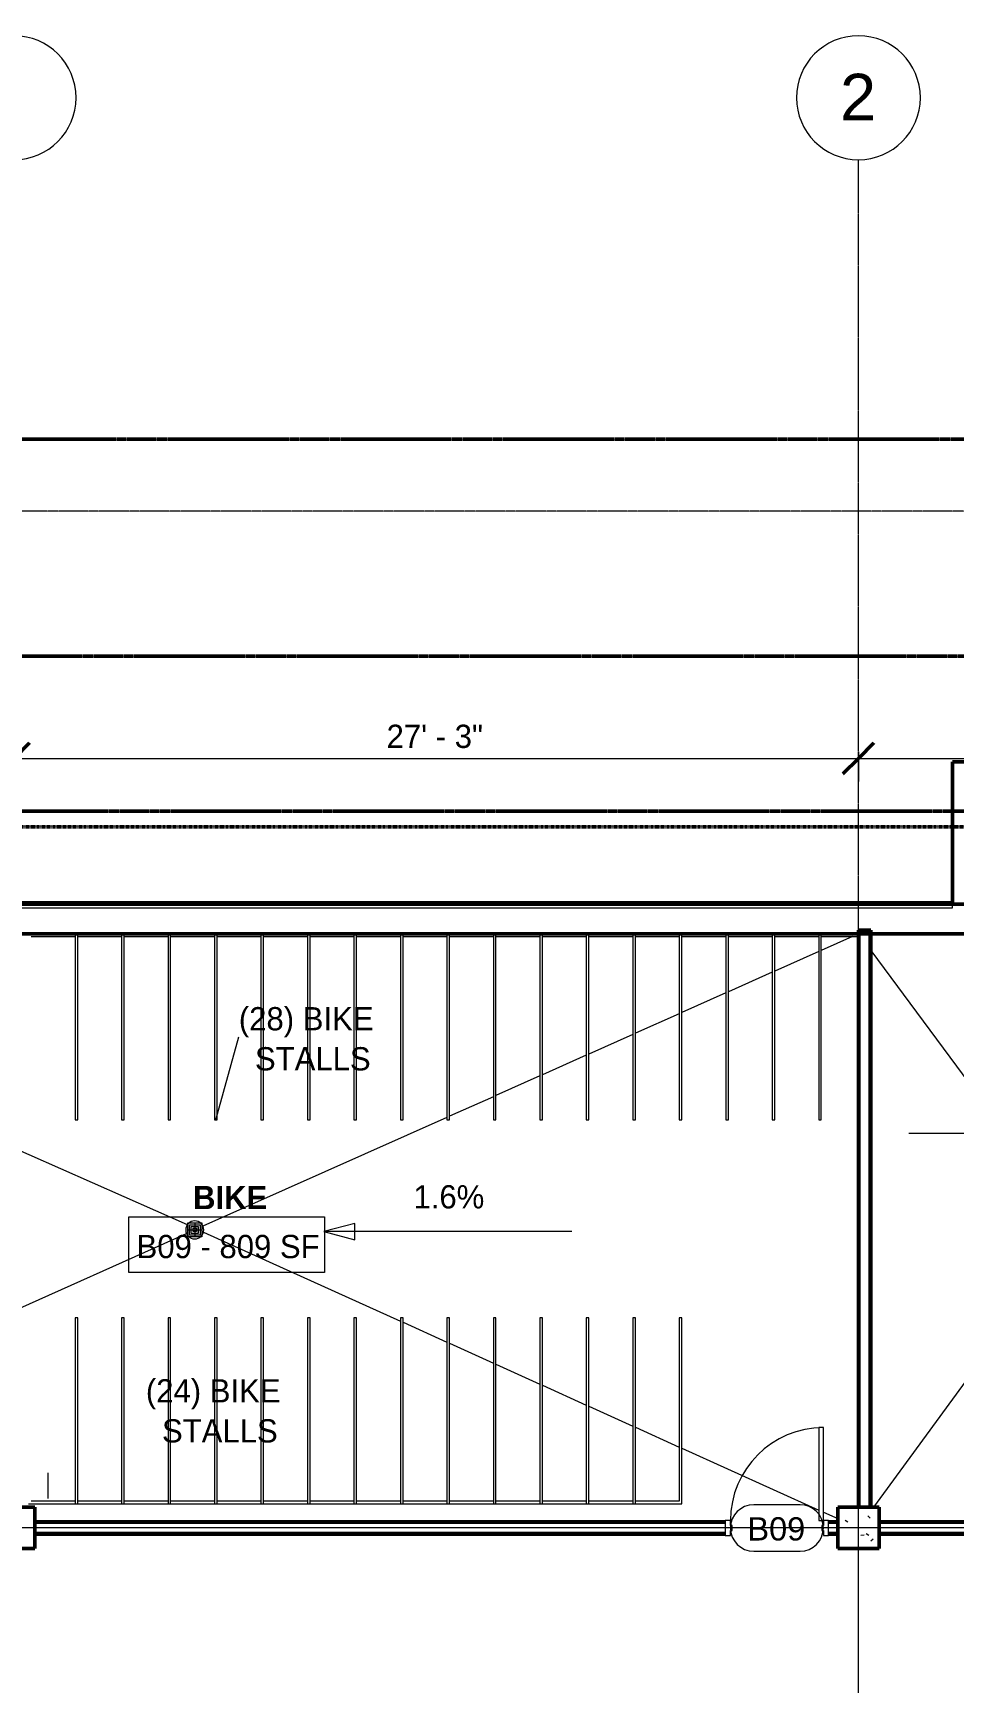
# Model space of a CAD drawing. Header units: inches. Extents: x -4218 to -1814, y 9706 to 12426.
# Drawn here: x -3474 to -3118, y 11787 to 12426 of the extents above; entities that cross this region are included whole.
import ezdxf

# ---------------------------------------------------------------- set-up
doc = ezdxf.new("R2010")
doc.units = ezdxf.units.IN
doc.header["$MEASUREMENT"] = 0
for name, pattern in [('Aligning Line 1_8_', [0.25, 0.125, -0.125]), ('Dash 1_16_', [0.125, 0.0625, -0.0625]), ('Double Dash 3_8_', [1, 0.375, -0.125, 0.125, -0.125, 0.125, -0.125]), ('Grid Line 1_2_', [0.875, 0.5, -0.125, 0.125, -0.125])]:
    doc.linetypes.add(name, pattern=pattern)
for name, color, linetype, lineweight in [('0-2', 7, 'Continuous', 9), ('0-3', 147, 'Aligning Line 1_8_', 9), ('0-4', 165, 'Continuous', 5), ('A-ANNO-DIMS', 211, 'Continuous', 9), ('A-ANNO-DIMS-96', 211, 'Continuous', 9), ('A-AREA-IDEN', 2, 'Continuous', 9), ('A-DETL-THIN', 151, 'Continuous', 9), ('A-DOOR-3', 31, 'Continuous', 20), ('A-DOOR-4', 31, 'Continuous', 9), ('A-DOOR-FRAM', 31, 'Continuous', 20), ('A-DOOR-IDEN', 31, 'Continuous', 9), ('A-FLOR-1', 10, 'Continuous', 13), ('A-GENM', 5, 'Continuous', 9), ('A-GENM-IDEN', 13, 'Continuous', 9), ('A-WALL', 113, 'Continuous', 13), ('A-WALL-1', 10, 'Continuous', 13), ('C-PROP-LINE-1', 250, 'Double Dash 3_8_', 50), ('C-PROP-LINE-2', 91, 'Dash 1_16_', 50), ('G-ANNO-DIMS', 111, 'Continuous', 9), ('G-ANNO-SYMB-1', 147, 'Aligning Line 1_8_', 9), ('I-WALL-2', 2, 'Continuous', 50), ('P-SANR-FIXT-1', 7, 'Continuous', 9), ('S-COLS', 52, 'Continuous', 9), ('S-COLS-1', 250, 'Continuous', 50), ('S-FNDN-2', 250, 'Continuous', 50), ('S-GRID-1', 1, 'Grid Line 1_2_', 9), ('S-GRID-IDEN', 1, 'Continuous', 9), ('S-GRID-IDEN-1', 147, 'Continuous', 9)]:
    doc.layers.add(name, color=color, linetype=linetype, lineweight=lineweight)
doc.styles.add('Arial', font='arial.ttf', dxfattribs={"height": 18})
doc.styles.add('Arial_1', font='arial.ttf', dxfattribs={"height": 9})
doc.styles.add('Century Gothic', font='ufonts.com_century-gothic.ttf', dxfattribs={"height": 9})
doc.styles.add('Century Gothic_B', font='GOTHICB.TTF', dxfattribs={"height": 9})
doc.dimstyles.new('OD__1_8__Tol__', dxfattribs={"dimscale": 12, "dimtxt": 9.397514, "dimasz": 1, "dimexe": 0.75, "dimexo": 0.5, "dimgap": 0.125, "dimtad": 1, "dimdec": 3, "dimrnd": 0.125, "dimzin": 3, "dimdsep": 46, "dimlunit": 4, "dimtxsty": 'Century Gothic', "dimblk1": 'OBLIQUE', "dimblk2": 'OBLIQUE', "dimsah": 1, "dimcen": 0.09, "dimdle": 0.75, "dimazin": 0, "dimtfac": 1, "dimtdec": 4, "dimtix": 1, "dimtmove": 0, "dimatfit": 3, "dimfxl": 1, "dimtvp": 1, "dimtfill": 1, "dimfrac": 2, "dimtolj": 1, "dimtzin": 0, "dimarcsym": 2})

# ---------------------------------------------------------------- blocks, each defined once
blk = doc.blocks.new('DIMBLOCK13-FLOOR PLAN - BASEMENT')
at = {"layer": 'A-ANNO-DIMS-96'}
for p, q in [((-3045.16, 12098.19), (-3045.16, 9880.19)), ((-2832.12, 12089.19), (-3054.16, 12089.19)), ((-3045.16, 12089.19), (-2832.12, 12089.19)), ((-3813.32, 9889.19), (-3036.16, 9889.19)), ((-3045.16, 9889.19), (-3813.32, 9889.19))]:
    blk.add_line(p, q, dxfattribs=at)
at = {"layer": 'A-ANNO-DIMS-96', "lineweight": 50}
for p, q in [((-3045.16, 12089.19), (-3051.16, 12095.19)), ((-3045.16, 12089.19), (-3039.16, 12083.19)), ((-3045.16, 9889.19), (-3051.16, 9895.19)), ((-3045.16, 9889.19), (-3039.16, 9883.19))]:
    blk.add_line(p, q, dxfattribs=at)
at = {"layer": 'A-ANNO-DIMS-96', "color": 0, "insert": (-3058.19, 10966.44), "char_height": 9, "width": 54.5951, "attachment_point": 1, "rotation": 90, "line_spacing_factor": 0.984502, "style": 'Century Gothic', "bg_fill": 3, "box_fill_scale": 1.25, "bg_fill_color": 256, "bg_fill_true_color": 13158600, "bg_fill_transparency": 0}
blk.add_mtext('183\' - 4"', dxfattribs=at)
blk = doc.blocks.new('_Oblique')
at = {"color": 0, "linetype": 'ByBlock', "lineweight": -2}
blk.add_line((-0.5, -0.5), (0.5, 0.5), dxfattribs=at)
blk = doc.blocks.new('DIMBLOCK15-FLOOR PLAN - BASEMENT')
at = {"layer": 'A-ANNO-DIMS-96', "lineweight": 50}
for p, q in [((-3481.32, 12145.08), (-3475.32, 12151.08)), ((-3154.32, 12145.08), (-3148.32, 12151.08)), ((-3481.32, 12145.08), (-3487.32, 12139.08)), ((-3154.32, 12145.08), (-3160.32, 12139.08))]:
    blk.add_line(p, q, dxfattribs=at)
at = {"layer": 'A-ANNO-DIMS-96'}
for p, q in [((-3481.32, 12147.57), (-3481.32, 12136.08)), ((-3481.32, 12145.08), (-3481.32, 12147.57)), ((-3481.32, 12145.08), (-3154.32, 12145.08)), ((-3154.32, 12147.57), (-3154.32, 12136.08)), ((-3154.32, 12145.08), (-3154.32, 12147.57))]:
    blk.add_line(p, q, dxfattribs=at)
at = {"layer": 'A-ANNO-DIMS-96', "color": 0, "insert": (-3337.07, 12158.12), "char_height": 9, "width": 46.1821, "attachment_point": 1, "line_spacing_factor": 0.984502, "style": 'Century Gothic', "bg_fill": 3, "box_fill_scale": 1.25, "bg_fill_color": 256, "bg_fill_true_color": 13158600, "bg_fill_transparency": 0}
blk.add_mtext('27\' - 3"', dxfattribs=at)
blk = doc.blocks.new('DIMBLOCK16-FLOOR PLAN - BASEMENT')
at = {"layer": 'A-ANNO-DIMS-96', "lineweight": 50}
for p, q in [((-3154.32, 12145.08), (-3148.32, 12151.08)), ((-2827.32, 12145.08), (-2821.32, 12151.08)), ((-3154.32, 12145.08), (-3160.32, 12139.08)), ((-2827.32, 12145.08), (-2833.32, 12139.08))]:
    blk.add_line(p, q, dxfattribs=at)
at = {"layer": 'A-ANNO-DIMS-96'}
for p, q in [((-3154.32, 12147.57), (-3154.32, 12136.08)), ((-3154.32, 12145.08), (-3154.32, 12147.57)), ((-3154.32, 12145.08), (-2827.32, 12145.08)), ((-2827.32, 12147.57), (-2827.32, 12136.08)), ((-2827.32, 12145.08), (-2827.32, 12147.57))]:
    blk.add_line(p, q, dxfattribs=at)
at = {"layer": 'A-ANNO-DIMS-96', "color": 0, "insert": (-3010.07, 12158.12), "char_height": 9, "width": 46.1821, "attachment_point": 1, "line_spacing_factor": 0.984502, "style": 'Century Gothic', "bg_fill": 3, "box_fill_scale": 1.25, "bg_fill_color": 256, "bg_fill_true_color": 13158600, "bg_fill_transparency": 0}
blk.add_mtext('27\' - 3"', dxfattribs=at)
blk = doc.blocks.new('Concrete-Rectangular-Column - ONE-1856735-FLOOR PLAN - BASEMENT')
at = {"layer": 'S-COLS'}
h = blk.add_hatch(dxfattribs=at)
h.set_pattern_fill('FP_2', color=256, style=0, pattern_type=2)
h.set_pattern_definition([(50, (3481.324, -11847.19), (27.5427, -2.40992), [2.88, -31.68]), (355, (3481.324, -11847.19), (-5.327844, 28.884266), [2.304, -25.344]), (100.451, (3483.62, -11847.39), (22.215316, 26.47393), [2.448, -26.924]), (46.184, (3481.324, -11839.51), (40.981875, -6.35642), [4.32, -47.52]), (96.636, (3484.74, -11840.04), (35.89075, 37.40619), [3.671, -40.386]), (351.184, (3481.324, -11839.51), (35.89097, 37.40622), [3.456, -38.016]), (21, (3485.164, -11841.43), (22.921036, -15.46073), [2.88, -31.68]), (326, (3485.164, -11841.43), (9.34353, 27.84574), [2.304, -25.344]), (71.451, (3487.074, -11842.718), (32.26477, 12.38442), [2.448, -26.924]), (37.5, (3481.324, -11847.189), (0.466855, 12.782707), [1.267, -23.77, 1.267, -24.461, -25.44]), (37.5, (3481.324, -11847.189), (0.466855, 12.782707), [-50.765, 1.267, -24.173]), (7.5, (3481.324, -11847.189), (10.10159, 15.14509), [1.267, -13.402, 1.267, -23.194, -9.696]), (7.5, (3481.324, -11847.189), (10.10159, 15.14509), [-39.13, 1.267, -8.429]), (327.5, (3472.761, -11847.189), (20.499161, -0.86578), [1.267, -8.333, 1.267, -28.685, -39.744]), (327.5, (3472.761, -11847.189), (20.499161, -0.86578), [-39.552, 1.267, -38.477]), (317.5, (3468.921, -11847.189), (22.39478, 3.844288), [1.267, -11.213, 1.267, -18.624, -28.224]), (317.5, (3468.921, -11847.189), (22.39478, 3.844288), [-32.371, 1.267, -26.957])])
h.paths.add_polyline_path([(-8, -8), (8, -8), (8, 8), (-8, 8), (-8, -2.37)], flags=0)
at = {"layer": 'S-COLS-1'}
for p, q in [((8, 8), (-8, 8)), ((-8, 8), (-8, -8)), ((8, -8), (8, 8)), ((-8, -8), (8, -8))]:
    blk.add_line(p, q, dxfattribs=at)
blk = doc.blocks.new('Concrete-Rectangular-Column - ONE-V1-FLOOR PLAN - BASEMENT')
at = {"layer": 'S-COLS'}
h = blk.add_hatch(dxfattribs=at)
h.set_pattern_fill('FP_3', color=256, style=0, pattern_type=2)
h.set_pattern_definition([(50, (3154.324, -11847.19), (27.5427, -2.40992), [2.88, -31.68]), (355, (3154.324, -11847.19), (-5.327844, 28.884266), [2.304, -25.344]), (100.451, (3156.62, -11847.39), (22.215316, 26.47393), [2.448, -26.924]), (46.184, (3154.324, -11839.51), (40.98187, -6.35642), [4.32, -47.52]), (96.636, (3157.74, -11840.04), (35.89075, 37.40619), [3.671, -40.386]), (351.184, (3154.324, -11839.51), (35.89097, 37.40622), [3.456, -38.016]), (21, (3158.164, -11841.43), (22.921036, -15.46073), [2.88, -31.68]), (326, (3158.164, -11841.43), (9.34353, 27.84574), [2.304, -25.344]), (71.451, (3160.074, -11842.718), (32.26477, 12.38442), [2.448, -26.924]), (37.5, (3154.324, -11847.189), (0.466855, 12.782707), [1.267, -23.77, 1.267, -24.461, -25.44]), (37.5, (3154.324, -11847.189), (0.466855, 12.782707), [-50.765, 1.267, -24.173]), (7.5, (3154.324, -11847.189), (10.10159, 15.14509), [1.267, -13.402, 1.267, -23.194, -9.696]), (7.5, (3154.324, -11847.189), (10.10159, 15.14509), [-39.13, 1.267, -8.429]), (327.5, (3145.761, -11847.189), (20.499161, -0.86578), [1.267, -8.333, 1.267, -28.685, -39.744]), (327.5, (3145.761, -11847.189), (20.499161, -0.86578), [-39.552, 1.267, -38.477]), (317.5, (3141.921, -11847.189), (22.39478, 3.844288), [1.267, -11.213, 1.267, -18.624, -28.224]), (317.5, (3141.921, -11847.189), (22.39478, 3.844288), [-32.371, 1.267, -26.957])])
h.paths.add_polyline_path([(-6.24, -8), (8, -8), (8, 8), (-8, 8), (-8, -8)], flags=0)
at = {"layer": 'S-COLS-1'}
for p, q in [((8, 8), (-8, 8)), ((-8, 8), (-8, -8)), ((8, -8), (8, 8)), ((-8, -8), (8, -8))]:
    blk.add_line(p, q, dxfattribs=at)
blk = doc.blocks.new('Drain-Floor-WATTS-Square-Stainless_Steel_Strainer-Type_FD-1200-M - 2_ Outlet with 5_ Strainer-2528673-FLOOR PLAN - BASEMENT')
at = {"layer": 'P-SANR-FIXT-1'}
for p, q in [((-2.707, -2.707), (-2.707, 2.707)), ((-2.707, 2.707), (2.707, 2.707)), ((-2.03025, -2.03025), (-2.03025, 2.03025)), ((-2.03025, 2.03025), (2.03025, 2.03025)), ((-1.3535, -1.3535), (-1.3535, 1.3535)), ((-1.3535, 1.3535), (1.3535, 1.3535)), ((-0.67675, -0.67675), (-0.67675, 0.67675)), ((-0.67675, 0.67675), (0.67675, 0.67675)), ((0, 2.707), (0, -2.707)), ((0.67675, 0.67675), (0.67675, -0.67675)), ((1.3535, 1.3535), (1.3535, -1.3535)), ((2.03025, 2.03025), (2.03025, -2.03025)), ((2.707, 2.707), (2.707, -2.707)), ((-2.707, 0), (2.707, 0)), ((2.707, -2.707), (-2.707, -2.707)), ((2.03025, -2.03025), (-2.03025, -2.03025)), ((1.3535, -1.3535), (-1.3535, -1.3535)), ((0.67675, -0.67675), (-0.67675, -0.67675))]:
    blk.add_line(p, q, dxfattribs=at)
for start, end in [(360, 180), (180, 360)]:
    blk.add_arc((0, 0), 3.5, start, end, dxfattribs=at)
blk = doc.blocks.new('Family - ___-1878357-FLOOR PLAN - BASEMENT')
at = {"layer": 'C-PROP-LINE-1'}
for p, q in [((-3989.61, 12268.69), (-1910.95, 12268.69)), ((-3929.52, 12184.69), (-1910.95, 12184.69)), ((-3869.45, 12124.69), (-1910.95, 12124.69))]:
    blk.add_line(p, q, dxfattribs=at)
blk = doc.blocks.new('Family - ___-1878392-FLOOR PLAN - BASEMENT')
at = {"layer": 'C-PROP-LINE-1'}
blk.add_line((-3833.41, 12088.69), (-1910.95, 12088.69), dxfattribs=at)
blk = doc.blocks.new('Grid - Grid Head - Circle-50561-FLOOR PLAN - BASEMENT')
at = {"layer": 'S-GRID-IDEN-1'}
for start, end in [(360, 180), (180, 360)]:
    blk.add_arc((0, 0), 0.25, start, end, dxfattribs=at)

msp = doc.modelspace()

# ---------------------------------------------------------------- linework, layer by layer
at = {"layer": 'A-DETL-THIN'}
msp.add_line((-3468.22374, 11868.5894), (-3468.22374, 11858.5894), dxfattribs=at)
at = {"layer": 'A-WALL'}
for p, q in [((-3153.63624, 11855.1894), (-3153.63624, 12078.5894)), ((-3150.13624, 11855.1894), (-3150.13624, 12078.5894)), ((-3205.88624, 11848.9394), (-3473.32374, 11848.9394)), ((-3162.32374, 11848.9394), (-3165.88624, 11848.9394)), ((-3033.52374, 11848.9394), (-3146.32374, 11848.9394)), ((-3205.88624, 11845.4394), (-3473.32374, 11845.4394)), ((-3162.32374, 11845.4394), (-3165.88624, 11845.4394)), ((-3033.52374, 11845.4394), (-3146.32374, 11845.4394))]:
    msp.add_line(p, q, dxfattribs=at)
at = {"layer": 'C-PROP-LINE-2'}
msp.add_line((-2636.92374, 12118.5894), (-3860.72374, 12118.5894), dxfattribs=at)
at = {"layer": 'G-ANNO-SYMB-1'}
msp.add_line((-1910.95031, 12240.74859), (-4009.5295, 12240.74859), dxfattribs=at)
at = {"layer": 'I-WALL-2'}
for p, q in [((-3154.26124, 12078.5894), (-3154.26124, 11855.1894)), ((-3149.51124, 12078.5894), (-3154.26124, 12078.5894)), ((-3149.51124, 11855.1894), (-3149.51124, 12078.5894)), ((-3205.88624, 11849.5644), (-3473.32374, 11849.5644)), ((-3162.32374, 11849.5644), (-3165.88624, 11849.5644)), ((-3033.52374, 11849.5644), (-3146.32374, 11849.5644)), ((-3473.32374, 11844.8144), (-3205.88624, 11844.8144)), ((-3165.88624, 11844.8144), (-3162.32374, 11844.8144)), ((-3146.32374, 11844.8144), (-3033.52374, 11844.8144))]:
    msp.add_line(p, q, dxfattribs=at)

# ---------------------------------------------------------------- block references
at = {"layer": '0-4', "xscale": 95.99999999999994, "yscale": 95.99999999999994, "zscale": 95.99999999999994}
for p in [(-3481.32374, 12400.79045), (-3154.32374, 12400.79045)]:
    msp.add_blockref('Grid - Grid Head - Circle-50561-FLOOR PLAN - BASEMENT', p, dxfattribs=at)

# ---------------------------------------------------------------- texts
at = {"layer": 'A-GENM-IDEN', "char_height": 9, "attachment_point": 1, "style": 'Century Gothic'}
for s, insert, width in [('(24) BIKE', (-3430.29677, 11904.7753), 62.418), ('STALLS', (-3424.04677, 11889.2753), 47.571)]:
    msp.add_mtext(s, dxfattribs=dict(at, insert=insert, width=width))
at = {"layer": 'S-GRID-IDEN', "insert": (-3161.45276, 12410.07839), "char_height": 18, "width": 16.968, "attachment_point": 1, "style": 'Arial'}
msp.add_mtext('2', dxfattribs=at)

# ---------------------------------------------------------------- dimensions: what is measured, and where the dimension line sits
at = {"layer": 'A-ANNO-DIMS'}
dim = msp.add_linear_dim(base=(-3154.32374, 12145.08078), p1=(-3481.32374, 12153.56606), p2=(-3154.32374, 12153.56606), dimstyle='OD__1_8__Tol__', override={"dimpost": '<>', "dimfxl": 327}, dxfattribs=at)
dim.commit()
dim.dimension.update_dxf_attribs({"geometry": 'DIMBLOCK15-FLOOR PLAN - BASEMENT', "text_midpoint": (-3317.82374, 12151.30716)})

# ---------------------------------------------------------------- next in the draw order: dimensions: what is measured, and where the dimension line sits
dim = msp.add_linear_dim(base=(-2827.32374, 12145.08078), p1=(-3154.32374, 12153.56606), p2=(-2827.32374, 12153.56606), dimstyle='OD__1_8__Tol__', override={"dimpost": '<>', "dimfxl": 327}, dxfattribs=at)
dim.commit()
dim.dimension.update_dxf_attribs({"geometry": 'DIMBLOCK16-FLOOR PLAN - BASEMENT', "text_midpoint": (-2990.82374, 12151.30716)})
dim = msp.add_linear_dim(base=(-3045.15688, 9889.1894), p1=(-2826.12374, 12089.1894), p2=(-3819.32374, 9889.1894), angle=90, dimstyle='OD__1_8__Tol__', override={"dimpost": '<>', "dimfxl": 2413.803273}, dxfattribs=at)
dim.commit()
dim.dimension.update_dxf_attribs({"geometry": 'DIMBLOCK13-FLOOR PLAN - BASEMENT', "text_midpoint": (-3051.38326, 10989.1894)})

# ---------------------------------------------------------------- next in the draw order: linework, layer by layer
at = {"layer": 'A-AREA-IDEN', "flags": 128}
msp.add_lwpolyline([(-3436.91083, 11967.6278), (-3361.14075, 11967.6278), (-3361.14075, 11946.13174), (-3436.91083, 11946.13174)], close=True, dxfattribs=at)
at = {"layer": 'A-DOOR-3'}
for p, q in [((-3167.88624, 11886.0644), (-3169.63624, 11886.0644)), ((-3169.63624, 11886.0644), (-3169.63624, 11850.0644)), ((-3167.88624, 11850.0644), (-3167.88624, 11886.0644)), ((-3169.63624, 11850.0644), (-3167.88624, 11850.0644))]:
    msp.add_line(p, q, dxfattribs=at)
at = {"layer": 'A-DOOR-4'}
msp.add_arc((-3167.88624, 11850.0644), 36, 90, 180, dxfattribs=at)
at = {"layer": 'A-DOOR-FRAM'}
for p, q in [((-3203.88624, 11850.0644), (-3205.88624, 11850.0644)), ((-3205.88624, 11850.0644), (-3205.88624, 11844.3144)), ((-3203.88624, 11848.1269), (-3203.88624, 11850.0644)), ((-3203.26124, 11848.1269), (-3203.88624, 11848.1269)), ((-3203.26124, 11846.2519), (-3203.26124, 11848.1269)), ((-3167.88624, 11848.1269), (-3168.51124, 11848.1269)), ((-3168.51124, 11848.1269), (-3168.51124, 11846.2519)), ((-3167.88624, 11850.0644), (-3167.88624, 11848.1269)), ((-3165.88624, 11850.0644), (-3167.88624, 11850.0644)), ((-3165.88624, 11844.3144), (-3165.88624, 11850.0644)), ((-3205.88624, 11844.3144), (-3203.88624, 11844.3144)), ((-3203.88624, 11844.3144), (-3203.88624, 11846.2519)), ((-3203.88624, 11846.2519), (-3203.26124, 11846.2519)), ((-3168.51124, 11846.2519), (-3167.88624, 11846.2519)), ((-3167.88624, 11846.2519), (-3167.88624, 11844.3144)), ((-3167.88624, 11844.3144), (-3165.88624, 11844.3144))]:
    msp.add_line(p, q, dxfattribs=at)
at = {"layer": 'A-DOOR-IDEN'}
for p, q in [((-3176.88624, 11856.1894), (-3194.88624, 11856.1894)), ((-3194.88624, 11838.1894), (-3176.88624, 11838.1894))]:
    msp.add_line(p, q, dxfattribs=at)
for centre, start, end in [((-3194.88624, 11847.1894), 90, 270), ((-3176.88624, 11847.1894), 270, 90)]:
    msp.add_arc(centre, 9, start, end, dxfattribs=at)
at = {"layer": 'A-FLOR-1'}
for p, q in [((-3156.56592, 12076.1894), (-3168.70846, 12070.77389)), ((-3154.32374, 11855.1894), (-3154.32374, 12076.1894)), ((-3169.70846, 12070.3279), (-3186.70846, 12062.74599)), ((-3149.51124, 12070.68163), (-3071.61646, 11965.34743)), ((-3187.70846, 12062.3), (-3204.70846, 12054.71809)), ((-3205.70846, 12054.2721), (-3222.70846, 12046.69019)), ((-3223.70846, 12046.2442), (-3240.70846, 12038.66229)), ((-3241.70846, 12038.2163), (-3258.70846, 12030.63439)), ((-3259.70846, 12030.1884), (-3276.70846, 12022.6065)), ((-3277.70846, 12022.1605), (-3294.70846, 12014.5786)), ((-3295.70846, 12014.1326), (-3312.70846, 12006.5507)), ((-3414.23415, 11964.49355), (-3510.70846, 12007.13697)), ((-3492.70846, 11926.15364), (-3414.51402, 11961.14037)), ((-3407.95898, 11961.69484), (-3331.70846, 11927.271)), ((-3071.9125, 11959.99602), (-3148.47931, 11855.1894)), ((-3330.70846, 11926.81954), (-3313.70846, 11919.14477)), ((-3312.70846, 11918.69331), (-3295.70846, 11911.01854)), ((-3294.70846, 11910.56708), (-3277.70846, 11902.89231)), ((-3276.70846, 11902.44085), (-3259.70846, 11894.76608)), ((-3258.70846, 11894.31462), (-3241.70846, 11886.63985)), ((-3240.70846, 11886.1884), (-3223.70846, 11878.51362)), ((-3222.70846, 11878.06217), (-3169.63624, 11854.10233)), ((-3167.88624, 11853.31228), (-3162.32374, 11850.80105)), ((-3168.51124, 11847.1894), (-3203.26124, 11847.1894)), ((-3154.32374, 11778.9894), (-3154.32374, 11839.1894))]:
    msp.add_line(p, q, dxfattribs=at)
at = {"layer": 'A-GENM'}
for p, q in [((-3474.70846, 12076.1894), (-3457.70846, 12076.1894)), ((-3457.70846, 12077.1894), (-3457.70846, 12005.1894)), ((-3457.70846, 12076.1894), (-3457.70846, 12005.1894)), ((-3456.70846, 12005.1894), (-3456.70846, 12077.1894)), ((-3456.70846, 12005.1894), (-3456.70846, 12076.1894)), ((-3456.70846, 12076.1894), (-3439.70846, 12076.1894)), ((-3439.70846, 12077.1894), (-3439.70846, 12005.1894)), ((-3439.70846, 12076.1894), (-3439.70846, 12005.1894)), ((-3438.70846, 12005.1894), (-3438.70846, 12077.1894)), ((-3438.70846, 12005.1894), (-3438.70846, 12076.1894)), ((-3438.70846, 12076.1894), (-3421.70846, 12076.1894)), ((-3421.70846, 12077.1894), (-3421.70846, 12005.1894)), ((-3421.70846, 12076.1894), (-3421.70846, 12005.1894)), ((-3420.70846, 12005.1894), (-3420.70846, 12077.1894)), ((-3420.70846, 12005.1894), (-3420.70846, 12076.1894)), ((-3420.70846, 12076.1894), (-3403.70846, 12076.1894)), ((-3403.70846, 12077.1894), (-3403.70846, 12005.1894)), ((-3403.70846, 12076.1894), (-3403.70846, 12005.1894)), ((-3402.70846, 12005.1894), (-3402.70846, 12077.1894)), ((-3402.70846, 12005.1894), (-3402.70846, 12076.1894)), ((-3402.70846, 12076.1894), (-3385.70846, 12076.1894)), ((-3385.70846, 12077.1894), (-3385.70846, 12005.1894)), ((-3385.70846, 12076.1894), (-3385.70846, 12005.1894)), ((-3384.70846, 12005.1894), (-3384.70846, 12077.1894)), ((-3384.70846, 12005.1894), (-3384.70846, 12076.1894)), ((-3384.70846, 12076.1894), (-3367.70846, 12076.1894)), ((-3367.70846, 12077.1894), (-3367.70846, 12005.1894)), ((-3367.70846, 12076.1894), (-3367.70846, 12005.1894)), ((-3366.70846, 12005.1894), (-3366.70846, 12077.1894)), ((-3366.70846, 12005.1894), (-3366.70846, 12076.1894)), ((-3366.70846, 12076.1894), (-3349.70846, 12076.1894)), ((-3349.70846, 12077.1894), (-3349.70846, 12005.1894)), ((-3349.70846, 12076.1894), (-3349.70846, 12005.1894)), ((-3348.70846, 12005.1894), (-3348.70846, 12077.1894)), ((-3348.70846, 12005.1894), (-3348.70846, 12076.1894)), ((-3348.70846, 12076.1894), (-3331.70846, 12076.1894)), ((-3331.70846, 12077.1894), (-3331.70846, 12005.1894)), ((-3331.70846, 12076.1894), (-3331.70846, 12005.1894)), ((-3330.70846, 12005.1894), (-3330.70846, 12077.1894)), ((-3330.70846, 12005.1894), (-3330.70846, 12076.1894)), ((-3330.70846, 12076.1894), (-3313.70846, 12076.1894)), ((-3313.70846, 12077.1894), (-3313.70846, 12005.1894)), ((-3313.70846, 12076.1894), (-3313.70846, 12005.1894)), ((-3312.70846, 12005.1894), (-3312.70846, 12077.1894)), ((-3312.70846, 12005.1894), (-3312.70846, 12076.1894)), ((-3312.70846, 12076.1894), (-3295.70846, 12076.1894)), ((-3295.70846, 12077.1894), (-3295.70846, 12005.1894)), ((-3295.70846, 12076.1894), (-3295.70846, 12005.1894)), ((-3294.70846, 12005.1894), (-3294.70846, 12077.1894)), ((-3294.70846, 12005.1894), (-3294.70846, 12076.1894)), ((-3294.70846, 12076.1894), (-3277.70846, 12076.1894)), ((-3277.70846, 12077.1894), (-3277.70846, 12005.1894)), ((-3277.70846, 12076.1894), (-3277.70846, 12005.1894)), ((-3276.70846, 12005.1894), (-3276.70846, 12077.1894)), ((-3276.70846, 12005.1894), (-3276.70846, 12076.1894)), ((-3276.70846, 12076.1894), (-3259.70846, 12076.1894)), ((-3259.70846, 12077.1894), (-3259.70846, 12005.1894)), ((-3259.70846, 12076.1894), (-3259.70846, 12005.1894)), ((-3258.70846, 12005.1894), (-3258.70846, 12077.1894)), ((-3258.70846, 12005.1894), (-3258.70846, 12076.1894)), ((-3258.70846, 12076.1894), (-3241.70846, 12076.1894)), ((-3241.70846, 12077.1894), (-3241.70846, 12005.1894)), ((-3241.70846, 12076.1894), (-3241.70846, 12005.1894)), ((-3240.70846, 12005.1894), (-3240.70846, 12077.1894)), ((-3240.70846, 12005.1894), (-3240.70846, 12076.1894)), ((-3240.70846, 12076.1894), (-3223.70846, 12076.1894)), ((-3223.70846, 12077.1894), (-3223.70846, 12005.1894)), ((-3223.70846, 12076.1894), (-3223.70846, 12005.1894)), ((-3222.70846, 12005.1894), (-3222.70846, 12077.1894)), ((-3222.70846, 12005.1894), (-3222.70846, 12076.1894)), ((-3222.70846, 12076.1894), (-3205.70846, 12076.1894)), ((-3205.70846, 12077.1894), (-3205.70846, 12005.1894)), ((-3205.70846, 12076.1894), (-3205.70846, 12005.1894)), ((-3204.70846, 12005.1894), (-3204.70846, 12077.1894)), ((-3204.70846, 12005.1894), (-3204.70846, 12076.1894)), ((-3204.70846, 12076.1894), (-3187.70846, 12076.1894)), ((-3187.70846, 12077.1894), (-3187.70846, 12005.1894)), ((-3187.70846, 12076.1894), (-3187.70846, 12005.1894)), ((-3186.70846, 12005.1894), (-3186.70846, 12077.1894)), ((-3186.70846, 12005.1894), (-3186.70846, 12076.1894)), ((-3186.70846, 12076.1894), (-3169.70846, 12076.1894)), ((-3169.70846, 12077.1894), (-3169.70846, 12005.1894)), ((-3169.70846, 12076.1894), (-3169.70846, 12005.1894)), ((-3168.70846, 12005.1894), (-3168.70846, 12077.1894)), ((-3168.70846, 12005.1894), (-3168.70846, 12076.1894)), ((-3168.70846, 12076.1894), (-3154.26124, 12076.1894)), ((-3457.70846, 12005.1894), (-3456.70846, 12005.1894)), ((-3457.70846, 12005.1894), (-3456.70846, 12005.1894)), ((-3439.70846, 12005.1894), (-3438.70846, 12005.1894)), ((-3439.70846, 12005.1894), (-3438.70846, 12005.1894)), ((-3421.70846, 12005.1894), (-3420.70846, 12005.1894)), ((-3421.70846, 12005.1894), (-3420.70846, 12005.1894)), ((-3403.70846, 12005.1894), (-3402.70846, 12005.1894)), ((-3403.70846, 12005.1894), (-3402.70846, 12005.1894)), ((-3385.70846, 12005.1894), (-3384.70846, 12005.1894)), ((-3385.70846, 12005.1894), (-3384.70846, 12005.1894)), ((-3367.70846, 12005.1894), (-3366.70846, 12005.1894)), ((-3367.70846, 12005.1894), (-3366.70846, 12005.1894)), ((-3349.70846, 12005.1894), (-3348.70846, 12005.1894)), ((-3349.70846, 12005.1894), (-3348.70846, 12005.1894)), ((-3331.70846, 12005.1894), (-3330.70846, 12005.1894)), ((-3331.70846, 12005.1894), (-3330.70846, 12005.1894)), ((-3313.70846, 12005.1894), (-3312.70846, 12005.1894)), ((-3313.70846, 12005.1894), (-3312.70846, 12005.1894)), ((-3295.70846, 12005.1894), (-3294.70846, 12005.1894)), ((-3295.70846, 12005.1894), (-3294.70846, 12005.1894)), ((-3277.70846, 12005.1894), (-3276.70846, 12005.1894)), ((-3277.70846, 12005.1894), (-3276.70846, 12005.1894)), ((-3259.70846, 12005.1894), (-3258.70846, 12005.1894)), ((-3259.70846, 12005.1894), (-3258.70846, 12005.1894)), ((-3241.70846, 12005.1894), (-3240.70846, 12005.1894)), ((-3241.70846, 12005.1894), (-3240.70846, 12005.1894)), ((-3223.70846, 12005.1894), (-3222.70846, 12005.1894)), ((-3223.70846, 12005.1894), (-3222.70846, 12005.1894)), ((-3205.70846, 12005.1894), (-3204.70846, 12005.1894)), ((-3205.70846, 12005.1894), (-3204.70846, 12005.1894)), ((-3187.70846, 12005.1894), (-3186.70846, 12005.1894)), ((-3187.70846, 12005.1894), (-3186.70846, 12005.1894)), ((-3169.70846, 12005.1894), (-3168.70846, 12005.1894)), ((-3169.70846, 12005.1894), (-3168.70846, 12005.1894)), ((-3457.70846, 11928.5894), (-3457.70846, 11856.5894)), ((-3456.70846, 11928.5894), (-3457.70846, 11928.5894)), ((-3456.70846, 11928.5894), (-3457.70846, 11928.5894)), ((-3457.70846, 11928.5894), (-3457.70846, 11857.5894)), ((-3456.70846, 11857.5894), (-3456.70846, 11928.5894)), ((-3456.70846, 11856.5894), (-3456.70846, 11928.5894)), ((-3439.70846, 11928.5894), (-3439.70846, 11856.5894)), ((-3438.70846, 11928.5894), (-3439.70846, 11928.5894)), ((-3438.70846, 11928.5894), (-3439.70846, 11928.5894)), ((-3439.70846, 11928.5894), (-3439.70846, 11857.5894)), ((-3438.70846, 11857.5894), (-3438.70846, 11928.5894)), ((-3438.70846, 11856.5894), (-3438.70846, 11928.5894)), ((-3421.70846, 11928.5894), (-3421.70846, 11856.5894)), ((-3420.70846, 11928.5894), (-3421.70846, 11928.5894)), ((-3420.70846, 11928.5894), (-3421.70846, 11928.5894)), ((-3421.70846, 11928.5894), (-3421.70846, 11857.5894)), ((-3420.70846, 11857.5894), (-3420.70846, 11928.5894)), ((-3420.70846, 11856.5894), (-3420.70846, 11928.5894)), ((-3403.70846, 11928.5894), (-3403.70846, 11856.5894)), ((-3402.70846, 11928.5894), (-3403.70846, 11928.5894)), ((-3402.70846, 11928.5894), (-3403.70846, 11928.5894)), ((-3403.70846, 11928.5894), (-3403.70846, 11857.5894)), ((-3402.70846, 11857.5894), (-3402.70846, 11928.5894)), ((-3402.70846, 11856.5894), (-3402.70846, 11928.5894)), ((-3385.70846, 11928.5894), (-3385.70846, 11856.5894)), ((-3384.70846, 11928.5894), (-3385.70846, 11928.5894)), ((-3384.70846, 11928.5894), (-3385.70846, 11928.5894)), ((-3385.70846, 11928.5894), (-3385.70846, 11857.5894)), ((-3384.70846, 11857.5894), (-3384.70846, 11928.5894)), ((-3384.70846, 11856.5894), (-3384.70846, 11928.5894)), ((-3367.70846, 11928.5894), (-3367.70846, 11856.5894)), ((-3366.70846, 11928.5894), (-3367.70846, 11928.5894)), ((-3366.70846, 11928.5894), (-3367.70846, 11928.5894)), ((-3367.70846, 11928.5894), (-3367.70846, 11857.5894)), ((-3366.70846, 11857.5894), (-3366.70846, 11928.5894)), ((-3366.70846, 11856.5894), (-3366.70846, 11928.5894)), ((-3349.70846, 11928.5894), (-3349.70846, 11856.5894)), ((-3348.70846, 11928.5894), (-3349.70846, 11928.5894)), ((-3348.70846, 11928.5894), (-3349.70846, 11928.5894)), ((-3349.70846, 11928.5894), (-3349.70846, 11857.5894)), ((-3348.70846, 11857.5894), (-3348.70846, 11928.5894)), ((-3348.70846, 11856.5894), (-3348.70846, 11928.5894)), ((-3331.70846, 11928.5894), (-3331.70846, 11856.5894)), ((-3330.70846, 11928.5894), (-3331.70846, 11928.5894)), ((-3330.70846, 11928.5894), (-3331.70846, 11928.5894)), ((-3331.70846, 11928.5894), (-3331.70846, 11857.5894)), ((-3330.70846, 11857.5894), (-3330.70846, 11928.5894)), ((-3330.70846, 11856.5894), (-3330.70846, 11928.5894)), ((-3313.70846, 11928.5894), (-3313.70846, 11856.5894)), ((-3312.70846, 11928.5894), (-3313.70846, 11928.5894)), ((-3312.70846, 11928.5894), (-3313.70846, 11928.5894)), ((-3313.70846, 11928.5894), (-3313.70846, 11857.5894)), ((-3312.70846, 11857.5894), (-3312.70846, 11928.5894)), ((-3312.70846, 11856.5894), (-3312.70846, 11928.5894)), ((-3295.70846, 11928.5894), (-3295.70846, 11856.5894)), ((-3294.70846, 11928.5894), (-3295.70846, 11928.5894)), ((-3294.70846, 11928.5894), (-3295.70846, 11928.5894)), ((-3295.70846, 11928.5894), (-3295.70846, 11857.5894)), ((-3294.70846, 11857.5894), (-3294.70846, 11928.5894)), ((-3294.70846, 11856.5894), (-3294.70846, 11928.5894)), ((-3277.70846, 11928.5894), (-3277.70846, 11856.5894)), ((-3276.70846, 11928.5894), (-3277.70846, 11928.5894)), ((-3276.70846, 11928.5894), (-3277.70846, 11928.5894)), ((-3277.70846, 11928.5894), (-3277.70846, 11857.5894)), ((-3276.70846, 11857.5894), (-3276.70846, 11928.5894)), ((-3276.70846, 11856.5894), (-3276.70846, 11928.5894)), ((-3259.70846, 11928.5894), (-3259.70846, 11856.5894)), ((-3258.70846, 11928.5894), (-3259.70846, 11928.5894)), ((-3258.70846, 11928.5894), (-3259.70846, 11928.5894)), ((-3259.70846, 11928.5894), (-3259.70846, 11857.5894)), ((-3258.70846, 11857.5894), (-3258.70846, 11928.5894)), ((-3258.70846, 11856.5894), (-3258.70846, 11928.5894)), ((-3241.70846, 11928.5894), (-3241.70846, 11856.5894)), ((-3240.70846, 11928.5894), (-3241.70846, 11928.5894)), ((-3240.70846, 11928.5894), (-3241.70846, 11928.5894)), ((-3241.70846, 11928.5894), (-3241.70846, 11857.5894)), ((-3240.70846, 11857.5894), (-3240.70846, 11928.5894)), ((-3240.70846, 11856.5894), (-3240.70846, 11928.5894)), ((-3222.70846, 11928.5894), (-3223.70846, 11928.5894)), ((-3223.70846, 11928.5894), (-3223.70846, 11857.5894)), ((-3222.70846, 11856.5894), (-3222.70846, 11928.5894)), ((-3475.70846, 11856.5894), (-3456.70846, 11856.5894)), ((-3457.70846, 11857.5894), (-3474.70846, 11857.5894)), ((-3457.70846, 11856.5894), (-3438.70846, 11856.5894)), ((-3439.70846, 11857.5894), (-3456.70846, 11857.5894)), ((-3439.70846, 11856.5894), (-3420.70846, 11856.5894)), ((-3421.70846, 11857.5894), (-3438.70846, 11857.5894)), ((-3421.70846, 11856.5894), (-3402.70846, 11856.5894)), ((-3403.70846, 11857.5894), (-3420.70846, 11857.5894)), ((-3403.70846, 11856.5894), (-3384.70846, 11856.5894)), ((-3385.70846, 11857.5894), (-3402.70846, 11857.5894)), ((-3385.70846, 11856.5894), (-3366.70846, 11856.5894)), ((-3367.70846, 11857.5894), (-3384.70846, 11857.5894)), ((-3367.70846, 11856.5894), (-3348.70846, 11856.5894)), ((-3349.70846, 11857.5894), (-3366.70846, 11857.5894)), ((-3349.70846, 11856.5894), (-3330.70846, 11856.5894)), ((-3331.70846, 11857.5894), (-3348.70846, 11857.5894)), ((-3331.70846, 11856.5894), (-3312.70846, 11856.5894)), ((-3313.70846, 11857.5894), (-3330.70846, 11857.5894)), ((-3313.70846, 11856.5894), (-3294.70846, 11856.5894)), ((-3295.70846, 11857.5894), (-3312.70846, 11857.5894)), ((-3295.70846, 11856.5894), (-3276.70846, 11856.5894)), ((-3277.70846, 11857.5894), (-3294.70846, 11857.5894)), ((-3277.70846, 11856.5894), (-3258.70846, 11856.5894)), ((-3259.70846, 11857.5894), (-3276.70846, 11857.5894)), ((-3259.70846, 11856.5894), (-3240.70846, 11856.5894)), ((-3241.70846, 11857.5894), (-3258.70846, 11857.5894)), ((-3241.70846, 11856.5894), (-3222.70846, 11856.5894)), ((-3223.70846, 11857.5894), (-3240.70846, 11857.5894))]:
    msp.add_line(p, q, dxfattribs=at)
at = {"layer": 'A-GENM-IDEN'}
msp.add_line((-3403.20846, 12005.1894), (-3394.29677, 12037.30447), dxfattribs=at)
at = {"layer": 'A-WALL-1'}
for p, q in [((-3819.32374, 12087.1894), (-3117.92374, 12087.1894)), ((-3117.92374, 12087.1894), (-3117.92374, 12089.1894))]:
    msp.add_line(p, q, dxfattribs=at)
at = {"layer": 'C-PROP-LINE-2'}
msp.add_line((-2099.26202, 12088.5894), (-3832.16202, 12088.5894), dxfattribs=at)
at = {"layer": 'G-ANNO-DIMS'}
for p, q in [((-3134.80716, 12000.05738), (-3038.80716, 12000.05738)), ((-3349.31034, 11965.09837), (-3361.31034, 11961.88298)), ((-3349.31034, 11958.66759), (-3349.31034, 11965.09837)), ((-3361.31034, 11961.88298), (-3349.31034, 11958.66759)), ((-3265.31034, 11961.88298), (-3361.31034, 11961.88298))]:
    msp.add_line(p, q, dxfattribs=at)
at = {"layer": 'S-FNDN-2'}
for p, q in [((-3109.92374, 12143.7894), (-3117.92374, 12143.7894)), ((-3117.92374, 12143.7894), (-3117.92374, 12089.1894)), ((-3117.92374, 12089.1894), (-3819.32374, 12089.1894)), ((-3819.32374, 12077.1894), (-2910.12374, 12077.1894))]:
    msp.add_line(p, q, dxfattribs=at)
at = {"layer": 'S-GRID-1'}
for p, q in [((-3154.32374, 9836.17969), (-3154.32374, 12376.79045)), ((-1814.20638, 11847.1894), (-4168.71446, 11847.1894))]:
    msp.add_line(p, q, dxfattribs=at)

# ---------------------------------------------------------------- next in the draw order: block references
at = {"layer": '0-2'}
for name, p in [('Drain-Floor-WATTS-Square-Stainless_Steel_Strainer-Type_FD-1200-M - 2_ Outlet with 5_ Strainer-2528673-FLOOR PLAN - BASEMENT', (-3411.34532, 11962.55815)), ('Concrete-Rectangular-Column - ONE-1856735-FLOOR PLAN - BASEMENT', (-3481.32374, 11847.1894)), ('Concrete-Rectangular-Column - ONE-V1-FLOOR PLAN - BASEMENT', (-3154.32374, 11847.1894))]:
    msp.add_blockref(name, p, dxfattribs=at)

# ---------------------------------------------------------------- next in the draw order: texts
at = {"layer": 'A-AREA-IDEN', "char_height": 9, "attachment_point": 1}
for s, insert, width, style in [('BIKE', (-3412.02737, 11979.59595), 31.209, 'Century Gothic_B'), ('B09 - 809 SF', (-3433.91083, 11960.6278), 84.234, 'Century Gothic')]:
    msp.add_mtext(s, dxfattribs=dict(at, insert=insert, width=width, style=style))
at = {"layer": 'A-DOOR-IDEN', "insert": (-3197.30394, 11851.3333), "char_height": 9, "width": 27.27, "attachment_point": 1, "style": 'Arial_1'}
msp.add_mtext('B09', dxfattribs=at)
at = {"layer": 'A-GENM-IDEN', "char_height": 9, "attachment_point": 1, "style": 'Century Gothic'}
for s, insert, width in [('(28) BIKE', (-3394.29677, 12048.80054), 62.418), ('STALLS', (-3388.04677, 12033.30054), 47.571)]:
    msp.add_mtext(s, dxfattribs=dict(at, insert=insert, width=width))
at = {"layer": 'G-ANNO-DIMS', "insert": (-3326.65433, 11979.86631), "char_height": 9, "width": 32.0255812, "attachment_point": 1, "line_spacing_factor": 0.984502, "style": 'Century Gothic', "bg_fill": 3, "box_fill_scale": 1.25, "bg_fill_color": 256, "bg_fill_true_color": 13158600, "bg_fill_transparency": 0}
msp.add_mtext('1.6%', dxfattribs=at)

# ---------------------------------------------------------------- next in the draw order: linework, layer by layer
at = {"layer": 'A-FLOR-1'}
msp.add_line((-3313.70846, 12006.1047), (-3408.1754, 11963.97298), dxfattribs=at)

# ---------------------------------------------------------------- next in the draw order: block references
at = {"layer": '0-3'}
for name in ['Family - ___-1878357-FLOOR PLAN - BASEMENT', 'Family - ___-1878392-FLOOR PLAN - BASEMENT']:
    msp.add_blockref(name, (0, 0), dxfattribs=at)

doc.saveas('drawing.dxf')
